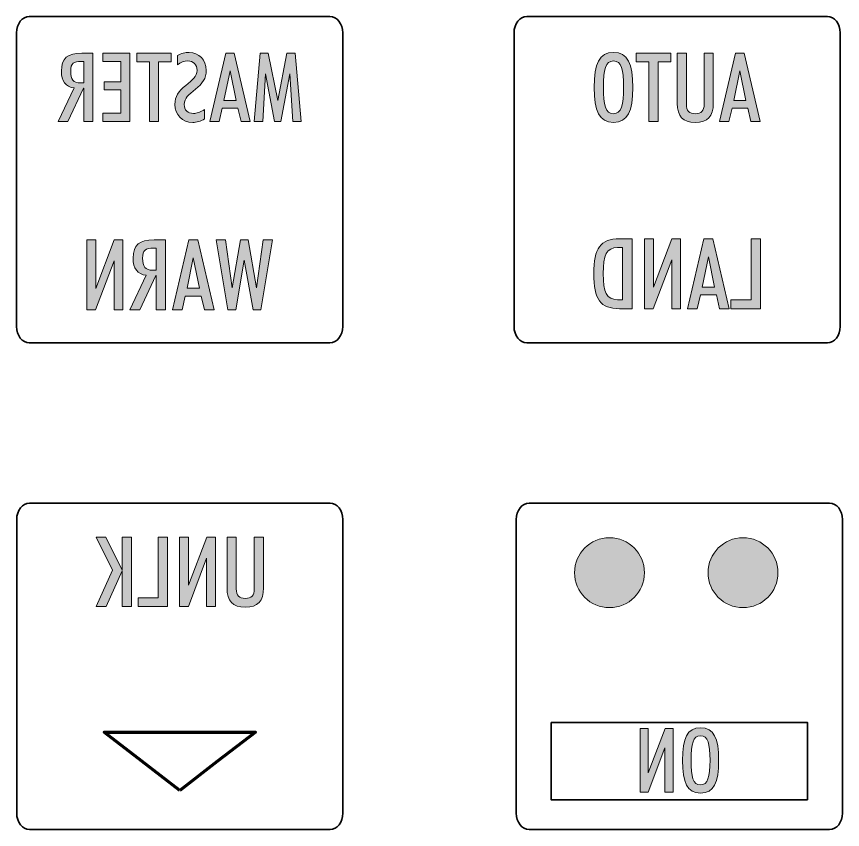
# Model space of a CAD drawing. Header units: millimetres. Extents: x 4 to 202, y 10 to 290.
# Drawn here: x 139.38 to 174.83, y 10.37 to 45.25 of the extents above; entities that cross this region are included whole.
import ezdxf

# ---------------------------------------------------------------- set-up
doc = ezdxf.new("R2010")
doc.units = ezdxf.units.MM
doc.header["$MEASUREMENT"] = 0
doc.layers.add('Layer 1', color=7, linetype='Continuous', lineweight=0)

# ---------------------------------------------------------------- blocks, each defined once
blk = doc.blocks.new('Block_42')
at = {"layer": 'Layer 1', "true_color": 0x1d1e1b, "transparency": 33554687}
h = blk.add_hatch(color=250, dxfattribs=at)
h.dxf.hatch_style = 2
edge = h.paths.add_edge_path()
edge.add_spline(control_points=[(167.563, 14.701), (167.563, 14.701), (167.222, 14.701), (167.222, 14.701), (167.222, 14.701), (166.498, 12.805), (166.498, 12.805), (166.498, 12.805), (166.498, 14.701), (166.498, 14.701), (166.498, 14.701), (166.149, 14.701), (166.149, 14.701), (166.149, 14.701), (166.149, 11.97), (166.149, 11.97), (166.149, 11.97), (166.494, 11.97), (166.494, 11.97), (166.494, 11.97), (167.214, 13.881), (167.214, 13.881), (167.214, 13.881), (167.214, 11.97), (167.214, 11.97), (167.214, 11.97), (167.563, 11.97), (167.563, 11.97), (167.563, 11.97), (167.563, 14.701), (167.563, 14.701)], knot_values=[0, 0, 0, 0, 1, 1, 1, 2, 2, 2, 3, 3, 3, 4, 4, 4, 5, 5, 5, 6, 6, 6, 7, 7, 7, 8, 8, 8, 9, 9, 9, 10, 10, 10, 10], degree=3, periodic=0)
h = blk.add_hatch(color=250, dxfattribs=at)
h.dxf.hatch_style = 2
edge = h.paths.add_edge_path()
edge.add_spline(control_points=[(168.738, 12.284), (168.412, 12.284), (168.339, 12.625), (168.339, 13.341), (168.339, 14.057), (168.424, 14.394), (168.741, 14.394), (169.059, 14.394), (169.148, 14.057), (169.148, 13.341), (169.148, 12.621), (169.052, 12.284), (168.738, 12.284)], knot_values=[0, 0, 0, 0, 1, 1, 1, 2, 2, 2, 3, 3, 3, 4, 4, 4, 4], degree=3, periodic=0)
edge = h.paths.add_edge_path()
edge.add_spline(control_points=[(168.741, 14.735), (168.167, 14.735), (167.968, 14.291), (167.968, 13.333), (167.968, 12.38), (168.167, 11.935), (168.741, 11.935), (169.316, 11.935), (169.519, 12.376), (169.519, 13.333), (169.519, 14.291), (169.316, 14.735), (168.741, 14.735)], knot_values=[0, 0, 0, 0, 1, 1, 1, 2, 2, 2, 3, 3, 3, 4, 4, 4, 4], degree=3, periodic=0)
at = {"layer": 'Layer 1'}
for points, knots in [([(167.563, 14.701), (167.563, 14.701), (167.222, 14.701), (167.222, 14.701), (167.222, 14.701), (166.498, 12.805), (166.498, 12.805), (166.498, 12.805), (166.498, 14.701), (166.498, 14.701), (166.498, 14.701), (166.149, 14.701), (166.149, 14.701), (166.149, 14.701), (166.149, 11.97), (166.149, 11.97), (166.149, 11.97), (166.494, 11.97), (166.494, 11.97), (166.494, 11.97), (167.214, 13.881), (167.214, 13.881), (167.214, 13.881), (167.214, 11.97), (167.214, 11.97), (167.214, 11.97), (167.563, 11.97), (167.563, 11.97), (167.563, 11.97), (167.563, 14.701), (167.563, 14.701)], [0, 0, 0, 0, 1, 1, 1, 2, 2, 2, 3, 3, 3, 4, 4, 4, 5, 5, 5, 6, 6, 6, 7, 7, 7, 8, 8, 8, 9, 9, 9, 10, 10, 10, 10]), ([(168.741, 14.735), (168.167, 14.735), (167.968, 14.291), (167.968, 13.333), (167.968, 12.38), (168.167, 11.935), (168.741, 11.935), (169.316, 11.935), (169.519, 12.376), (169.519, 13.333), (169.519, 14.291), (169.316, 14.735), (168.741, 14.735)], [0, 0, 0, 0, 1, 1, 1, 2, 2, 2, 3, 3, 3, 4, 4, 4, 4]), ([(168.738, 12.284), (168.412, 12.284), (168.339, 12.625), (168.339, 13.341), (168.339, 14.057), (168.424, 14.394), (168.741, 14.394), (169.059, 14.394), (169.148, 14.057), (169.148, 13.341), (169.148, 12.621), (169.052, 12.284), (168.738, 12.284)], [0, 0, 0, 0, 1, 1, 1, 2, 2, 2, 3, 3, 3, 4, 4, 4, 4])]:
    blk.add_open_spline(points, degree=3, knots=knots, dxfattribs=at)
blk = doc.blocks.new('Block_54')
at = {"layer": 'Layer 1', "true_color": 0x1d1e1b, "transparency": 33554687}
h = blk.add_hatch(color=250, dxfattribs=at)
h.dxf.hatch_style = 2
edge = h.paths.add_edge_path()
edge.add_spline(control_points=[(165.001, 41.082), (164.653, 41.082), (164.575, 41.447), (164.575, 42.215), (164.575, 42.982), (164.665, 43.343), (165.006, 43.343), (165.346, 43.343), (165.441, 42.982), (165.441, 42.215), (165.441, 41.443), (165.338, 41.082), (165.001, 41.082)], knot_values=[0, 0, 0, 0, 1, 1, 1, 2, 2, 2, 3, 3, 3, 4, 4, 4, 4], degree=3, periodic=0)
edge = h.paths.add_edge_path()
edge.add_spline(control_points=[(165.006, 43.708), (164.39, 43.708), (164.176, 43.232), (164.176, 42.206), (164.176, 41.185), (164.39, 40.708), (165.006, 40.708), (165.621, 40.708), (165.839, 41.18), (165.839, 42.206), (165.839, 43.232), (165.621, 43.708), (165.006, 43.708)], knot_values=[0, 0, 0, 0, 1, 1, 1, 2, 2, 2, 3, 3, 3, 4, 4, 4, 4], degree=3, periodic=0)
h = blk.add_hatch(color=250, dxfattribs=at)
h.dxf.hatch_style = 2
edge = h.paths.add_edge_path()
edge.add_spline(control_points=[(166.925, 43.306), (166.925, 43.306), (167.467, 43.306), (167.467, 43.306), (167.467, 43.306), (167.467, 43.672), (167.467, 43.672), (167.467, 43.672), (165.986, 43.672), (165.986, 43.672), (165.986, 43.672), (165.986, 43.306), (165.986, 43.306), (165.986, 43.306), (166.527, 43.306), (166.527, 43.306), (166.527, 43.306), (166.527, 40.745), (166.527, 40.745), (166.527, 40.745), (166.925, 40.745), (166.925, 40.745), (166.925, 40.745), (166.925, 43.306), (166.925, 43.306)], knot_values=[0, 0, 0, 0, 1, 1, 1, 2, 2, 2, 3, 3, 3, 4, 4, 4, 5, 5, 5, 6, 6, 6, 7, 7, 7, 8, 8, 8, 8], degree=3, periodic=0)
h = blk.add_hatch(color=250, dxfattribs=at)
h.dxf.hatch_style = 2
edge = h.paths.add_edge_path()
edge.add_spline(control_points=[(169.288, 43.672), (169.288, 43.672), (168.898, 43.672), (168.898, 43.672), (168.898, 43.672), (168.898, 41.492), (168.898, 41.492), (168.898, 41.213), (168.775, 41.082), (168.517, 41.082), (168.258, 41.082), (168.135, 41.213), (168.135, 41.492), (168.135, 41.492), (168.135, 43.672), (168.135, 43.672), (168.135, 43.672), (167.745, 43.672), (167.745, 43.672), (167.745, 43.672), (167.745, 41.525), (167.745, 41.525), (167.745, 40.963), (167.979, 40.708), (168.517, 40.708), (169.054, 40.708), (169.288, 40.963), (169.288, 41.525), (169.288, 41.525), (169.288, 43.672), (169.288, 43.672)], knot_values=[0, 0, 0, 0, 1, 1, 1, 2, 2, 2, 3, 3, 3, 4, 4, 4, 5, 5, 5, 6, 6, 6, 7, 7, 7, 8, 8, 8, 9, 9, 9, 10, 10, 10, 10], degree=3, periodic=0)
h = blk.add_hatch(color=250, dxfattribs=at)
h.dxf.hatch_style = 2
edge = h.paths.add_edge_path()
edge.add_spline(control_points=[(170.691, 41.648), (170.691, 41.648), (170.165, 41.648), (170.165, 41.648), (170.165, 41.648), (170.428, 42.916), (170.428, 42.916), (170.428, 42.916), (170.691, 41.648), (170.691, 41.648)], knot_values=[0, 0, 0, 0, 1, 1, 1, 2, 2, 2, 3, 3, 3, 3], degree=3, periodic=0)
edge = h.paths.add_edge_path()
edge.add_spline(control_points=[(170.613, 43.672), (170.613, 43.672), (170.243, 43.672), (170.243, 43.672), (170.243, 43.672), (169.558, 40.745), (169.558, 40.745), (169.558, 40.745), (169.956, 40.745), (169.956, 40.745), (169.956, 40.745), (170.096, 41.32), (170.096, 41.32), (170.096, 41.32), (170.765, 41.32), (170.765, 41.32), (170.765, 41.32), (170.9, 40.745), (170.9, 40.745), (170.9, 40.745), (171.298, 40.745), (171.298, 40.745), (171.298, 40.745), (170.613, 43.672), (170.613, 43.672)], knot_values=[0, 0, 0, 0, 1, 1, 1, 2, 2, 2, 3, 3, 3, 4, 4, 4, 5, 5, 5, 6, 6, 6, 7, 7, 7, 8, 8, 8, 8], degree=3, periodic=0)
at = {"layer": 'Layer 1'}
for points, knots in [([(165.006, 43.708), (164.39, 43.708), (164.176, 43.232), (164.176, 42.206), (164.176, 41.185), (164.39, 40.708), (165.006, 40.708), (165.621, 40.708), (165.839, 41.18), (165.839, 42.206), (165.839, 43.232), (165.621, 43.708), (165.006, 43.708)], [0, 0, 0, 0, 1, 1, 1, 2, 2, 2, 3, 3, 3, 4, 4, 4, 4]), ([(166.925, 43.306), (166.925, 43.306), (167.467, 43.306), (167.467, 43.306), (167.467, 43.306), (167.467, 43.672), (167.467, 43.672), (167.467, 43.672), (165.986, 43.672), (165.986, 43.672), (165.986, 43.672), (165.986, 43.306), (165.986, 43.306), (165.986, 43.306), (166.527, 43.306), (166.527, 43.306), (166.527, 43.306), (166.527, 40.745), (166.527, 40.745), (166.527, 40.745), (166.925, 40.745), (166.925, 40.745), (166.925, 40.745), (166.925, 43.306), (166.925, 43.306)], [0, 0, 0, 0, 1, 1, 1, 2, 2, 2, 3, 3, 3, 4, 4, 4, 5, 5, 5, 6, 6, 6, 7, 7, 7, 8, 8, 8, 8]), ([(169.288, 43.672), (169.288, 43.672), (168.898, 43.672), (168.898, 43.672), (168.898, 43.672), (168.898, 41.492), (168.898, 41.492), (168.898, 41.213), (168.775, 41.082), (168.517, 41.082), (168.258, 41.082), (168.135, 41.213), (168.135, 41.492), (168.135, 41.492), (168.135, 43.672), (168.135, 43.672), (168.135, 43.672), (167.745, 43.672), (167.745, 43.672), (167.745, 43.672), (167.745, 41.525), (167.745, 41.525), (167.745, 40.963), (167.979, 40.708), (168.517, 40.708), (169.054, 40.708), (169.288, 40.963), (169.288, 41.525), (169.288, 41.525), (169.288, 43.672), (169.288, 43.672)], [0, 0, 0, 0, 1, 1, 1, 2, 2, 2, 3, 3, 3, 4, 4, 4, 5, 5, 5, 6, 6, 6, 7, 7, 7, 8, 8, 8, 9, 9, 9, 10, 10, 10, 10]), ([(170.613, 43.672), (170.613, 43.672), (170.243, 43.672), (170.243, 43.672), (170.243, 43.672), (169.558, 40.745), (169.558, 40.745), (169.558, 40.745), (169.956, 40.745), (169.956, 40.745), (169.956, 40.745), (170.096, 41.32), (170.096, 41.32), (170.096, 41.32), (170.765, 41.32), (170.765, 41.32), (170.765, 41.32), (170.9, 40.745), (170.9, 40.745), (170.9, 40.745), (171.298, 40.745), (171.298, 40.745), (171.298, 40.745), (170.613, 43.672), (170.613, 43.672)], [0, 0, 0, 0, 1, 1, 1, 2, 2, 2, 3, 3, 3, 4, 4, 4, 5, 5, 5, 6, 6, 6, 7, 7, 7, 8, 8, 8, 8]), ([(165.001, 41.082), (164.653, 41.082), (164.575, 41.447), (164.575, 42.215), (164.575, 42.982), (164.665, 43.343), (165.006, 43.343), (165.346, 43.343), (165.441, 42.982), (165.441, 42.215), (165.441, 41.443), (165.338, 41.082), (165.001, 41.082)], [0, 0, 0, 0, 1, 1, 1, 2, 2, 2, 3, 3, 3, 4, 4, 4, 4]), ([(170.691, 41.648), (170.691, 41.648), (170.165, 41.648), (170.165, 41.648), (170.165, 41.648), (170.428, 42.916), (170.428, 42.916), (170.428, 42.916), (170.691, 41.648), (170.691, 41.648)], [0, 0, 0, 0, 1, 1, 1, 2, 2, 2, 3, 3, 3, 3])]:
    blk.add_open_spline(points, degree=3, knots=knots, dxfattribs=at)
blk = doc.blocks.new('Block_55')
at = {"layer": 'Layer 1', "true_color": 0x1d1e1b, "transparency": 33554687}
h = blk.add_hatch(color=250, dxfattribs=at)
h.dxf.hatch_style = 2
edge = h.paths.add_edge_path()
edge.add_spline(control_points=[(165.183, 33.102), (164.707, 33.102), (164.564, 33.421), (164.564, 34.221), (164.564, 35.02), (164.707, 35.336), (165.183, 35.336), (165.183, 35.336), (165.393, 35.336), (165.393, 35.336), (165.393, 35.336), (165.393, 33.102), (165.393, 33.102), (165.393, 33.102), (165.183, 33.102), (165.183, 33.102)], knot_values=[0, 0, 0, 0, 1, 1, 1, 2, 2, 2, 3, 3, 3, 4, 4, 4, 5, 5, 5, 5], degree=3, periodic=0)
edge = h.paths.add_edge_path()
edge.add_spline(control_points=[(165.801, 35.715), (165.801, 35.715), (165.267, 35.715), (165.267, 35.715), (164.447, 35.715), (164.156, 35.311), (164.156, 34.217), (164.156, 33.118), (164.447, 32.715), (165.267, 32.715), (165.267, 32.715), (165.801, 32.715), (165.801, 32.715), (165.801, 32.715), (165.801, 35.715), (165.801, 35.715)], knot_values=[0, 0, 0, 0, 1, 1, 1, 2, 2, 2, 3, 3, 3, 4, 4, 4, 5, 5, 5, 5], degree=3, periodic=0)
h = blk.add_hatch(color=250, dxfattribs=at)
h.dxf.hatch_style = 2
edge = h.paths.add_edge_path()
edge.add_spline(control_points=[(167.887, 35.715), (167.887, 35.715), (167.513, 35.715), (167.513, 35.715), (167.513, 35.715), (166.717, 33.632), (166.717, 33.632), (166.717, 33.632), (166.717, 35.715), (166.717, 35.715), (166.717, 35.715), (166.334, 35.715), (166.334, 35.715), (166.334, 35.715), (166.334, 32.715), (166.334, 32.715), (166.334, 32.715), (166.713, 32.715), (166.713, 32.715), (166.713, 32.715), (167.504, 34.814), (167.504, 34.814), (167.504, 34.814), (167.504, 32.715), (167.504, 32.715), (167.504, 32.715), (167.887, 32.715), (167.887, 32.715), (167.887, 32.715), (167.887, 35.715), (167.887, 35.715)], knot_values=[0, 0, 0, 0, 1, 1, 1, 2, 2, 2, 3, 3, 3, 4, 4, 4, 5, 5, 5, 6, 6, 6, 7, 7, 7, 8, 8, 8, 9, 9, 9, 10, 10, 10, 10], degree=3, periodic=0)
h = blk.add_hatch(color=250, dxfattribs=at)
h.dxf.hatch_style = 2
edge = h.paths.add_edge_path()
edge.add_spline(control_points=[(169.346, 33.64), (169.346, 33.64), (168.808, 33.64), (168.808, 33.64), (168.808, 33.64), (169.077, 34.94), (169.077, 34.94), (169.077, 34.94), (169.346, 33.64), (169.346, 33.64)], knot_values=[0, 0, 0, 0, 1, 1, 1, 2, 2, 2, 3, 3, 3, 3], degree=3, periodic=0)
edge = h.paths.add_edge_path()
edge.add_spline(control_points=[(169.266, 35.715), (169.266, 35.715), (168.888, 35.715), (168.888, 35.715), (168.888, 35.715), (168.185, 32.715), (168.185, 32.715), (168.185, 32.715), (168.593, 32.715), (168.593, 32.715), (168.593, 32.715), (168.736, 33.304), (168.736, 33.304), (168.736, 33.304), (169.422, 33.304), (169.422, 33.304), (169.422, 33.304), (169.561, 32.715), (169.561, 32.715), (169.561, 32.715), (169.969, 32.715), (169.969, 32.715), (169.969, 32.715), (169.266, 35.715), (169.266, 35.715)], knot_values=[0, 0, 0, 0, 1, 1, 1, 2, 2, 2, 3, 3, 3, 4, 4, 4, 5, 5, 5, 6, 6, 6, 7, 7, 7, 8, 8, 8, 8], degree=3, periodic=0)
h = blk.add_hatch(color=250, dxfattribs=at)
h.dxf.hatch_style = 2
edge = h.paths.add_edge_path()
edge.add_spline(control_points=[(171.319, 35.715), (171.319, 35.715), (170.915, 35.715), (170.915, 35.715), (170.915, 35.715), (170.915, 33.089), (170.915, 33.089), (170.915, 33.089), (170.048, 33.089), (170.048, 33.089), (170.048, 33.089), (170.048, 32.715), (170.048, 32.715), (170.048, 32.715), (171.319, 32.715), (171.319, 32.715), (171.319, 32.715), (171.319, 35.715), (171.319, 35.715)], knot_values=[0, 0, 0, 0, 1, 1, 1, 2, 2, 2, 3, 3, 3, 4, 4, 4, 5, 5, 5, 6, 6, 6, 6], degree=3, periodic=0)
at = {"layer": 'Layer 1'}
for points, knots in [([(165.801, 35.715), (165.801, 35.715), (165.267, 35.715), (165.267, 35.715), (164.447, 35.715), (164.156, 35.311), (164.156, 34.217), (164.156, 33.118), (164.447, 32.715), (165.267, 32.715), (165.267, 32.715), (165.801, 32.715), (165.801, 32.715), (165.801, 32.715), (165.801, 35.715), (165.801, 35.715)], [0, 0, 0, 0, 1, 1, 1, 2, 2, 2, 3, 3, 3, 4, 4, 4, 5, 5, 5, 5]), ([(167.887, 35.715), (167.887, 35.715), (167.513, 35.715), (167.513, 35.715), (167.513, 35.715), (166.717, 33.632), (166.717, 33.632), (166.717, 33.632), (166.717, 35.715), (166.717, 35.715), (166.717, 35.715), (166.334, 35.715), (166.334, 35.715), (166.334, 35.715), (166.334, 32.715), (166.334, 32.715), (166.334, 32.715), (166.713, 32.715), (166.713, 32.715), (166.713, 32.715), (167.504, 34.814), (167.504, 34.814), (167.504, 34.814), (167.504, 32.715), (167.504, 32.715), (167.504, 32.715), (167.887, 32.715), (167.887, 32.715), (167.887, 32.715), (167.887, 35.715), (167.887, 35.715)], [0, 0, 0, 0, 1, 1, 1, 2, 2, 2, 3, 3, 3, 4, 4, 4, 5, 5, 5, 6, 6, 6, 7, 7, 7, 8, 8, 8, 9, 9, 9, 10, 10, 10, 10]), ([(169.266, 35.715), (169.266, 35.715), (168.888, 35.715), (168.888, 35.715), (168.888, 35.715), (168.185, 32.715), (168.185, 32.715), (168.185, 32.715), (168.593, 32.715), (168.593, 32.715), (168.593, 32.715), (168.736, 33.304), (168.736, 33.304), (168.736, 33.304), (169.422, 33.304), (169.422, 33.304), (169.422, 33.304), (169.561, 32.715), (169.561, 32.715), (169.561, 32.715), (169.969, 32.715), (169.969, 32.715), (169.969, 32.715), (169.266, 35.715), (169.266, 35.715)], [0, 0, 0, 0, 1, 1, 1, 2, 2, 2, 3, 3, 3, 4, 4, 4, 5, 5, 5, 6, 6, 6, 7, 7, 7, 8, 8, 8, 8]), ([(171.319, 35.715), (171.319, 35.715), (170.915, 35.715), (170.915, 35.715), (170.915, 35.715), (170.915, 33.089), (170.915, 33.089), (170.915, 33.089), (170.048, 33.089), (170.048, 33.089), (170.048, 33.089), (170.048, 32.715), (170.048, 32.715), (170.048, 32.715), (171.319, 32.715), (171.319, 32.715), (171.319, 32.715), (171.319, 35.715), (171.319, 35.715)], [0, 0, 0, 0, 1, 1, 1, 2, 2, 2, 3, 3, 3, 4, 4, 4, 5, 5, 5, 6, 6, 6, 6]), ([(165.183, 33.102), (164.707, 33.102), (164.564, 33.421), (164.564, 34.221), (164.564, 35.02), (164.707, 35.336), (165.183, 35.336), (165.183, 35.336), (165.393, 35.336), (165.393, 35.336), (165.393, 35.336), (165.393, 33.102), (165.393, 33.102), (165.393, 33.102), (165.183, 33.102), (165.183, 33.102)], [0, 0, 0, 0, 1, 1, 1, 2, 2, 2, 3, 3, 3, 4, 4, 4, 5, 5, 5, 5]), ([(169.346, 33.64), (169.346, 33.64), (168.808, 33.64), (168.808, 33.64), (168.808, 33.64), (169.077, 34.94), (169.077, 34.94), (169.077, 34.94), (169.346, 33.64), (169.346, 33.64)], [0, 0, 0, 0, 1, 1, 1, 2, 2, 2, 3, 3, 3, 3])]:
    blk.add_open_spline(points, degree=3, knots=knots, dxfattribs=at)
blk = doc.blocks.new('Block_56')
at = {"layer": 'Layer 1', "true_color": 0x1d1e1b, "transparency": 33554687}
h = blk.add_hatch(color=250, dxfattribs=at)
h.dxf.hatch_style = 2
edge = h.paths.add_edge_path()
edge.add_spline(control_points=[(143.951, 35.67), (143.951, 35.67), (143.576, 35.67), (143.576, 35.67), (143.576, 35.67), (142.781, 33.587), (142.781, 33.587), (142.781, 33.587), (142.781, 35.67), (142.781, 35.67), (142.781, 35.67), (142.398, 35.67), (142.398, 35.67), (142.398, 35.67), (142.398, 32.67), (142.398, 32.67), (142.398, 32.67), (142.777, 32.67), (142.777, 32.67), (142.777, 32.67), (143.568, 34.769), (143.568, 34.769), (143.568, 34.769), (143.568, 32.67), (143.568, 32.67), (143.568, 32.67), (143.951, 32.67), (143.951, 32.67), (143.951, 32.67), (143.951, 35.67), (143.951, 35.67)], knot_values=[0, 0, 0, 0, 1, 1, 1, 2, 2, 2, 3, 3, 3, 4, 4, 4, 5, 5, 5, 6, 6, 6, 7, 7, 7, 8, 8, 8, 9, 9, 9, 10, 10, 10, 10], degree=3, periodic=0)
h = blk.add_hatch(color=250, dxfattribs=at)
h.dxf.hatch_style = 2
edge = h.paths.add_edge_path()
edge.add_spline(control_points=[(145.246, 34.366), (144.897, 34.366), (144.796, 34.521), (144.796, 34.887), (144.796, 35.228), (144.922, 35.316), (145.259, 35.316), (145.259, 35.316), (145.372, 35.316), (145.372, 35.316), (145.372, 35.316), (145.372, 34.366), (145.372, 34.366), (145.372, 34.366), (145.246, 34.366), (145.246, 34.366)], knot_values=[0, 0, 0, 0, 1, 1, 1, 2, 2, 2, 3, 3, 3, 4, 4, 4, 5, 5, 5, 5], degree=3, periodic=0)
edge = h.paths.add_edge_path()
edge.add_spline(control_points=[(145.372, 32.67), (145.372, 32.67), (145.776, 32.67), (145.776, 32.67), (145.776, 32.67), (145.776, 35.67), (145.776, 35.67), (145.776, 35.67), (145.288, 35.67), (145.288, 35.67), (144.661, 35.67), (144.388, 35.468), (144.388, 34.887), (144.388, 34.441), (144.577, 34.193), (144.952, 34.147), (144.952, 34.147), (144.241, 32.67), (144.241, 32.67), (144.241, 32.67), (144.674, 32.67), (144.674, 32.67), (144.674, 32.67), (145.36, 34.134), (145.36, 34.134), (145.36, 34.134), (145.372, 34.134), (145.372, 34.134), (145.372, 34.134), (145.372, 32.67), (145.372, 32.67)], knot_values=[0, 0, 0, 0, 1, 1, 1, 2, 2, 2, 3, 3, 3, 4, 4, 4, 5, 5, 5, 6, 6, 6, 7, 7, 7, 8, 8, 8, 9, 9, 9, 10, 10, 10, 10], degree=3, periodic=0)
h = blk.add_hatch(color=250, dxfattribs=at)
h.dxf.hatch_style = 2
edge = h.paths.add_edge_path()
edge.add_spline(control_points=[(147.239, 33.596), (147.239, 33.596), (146.701, 33.596), (146.701, 33.596), (146.701, 33.596), (146.97, 34.896), (146.97, 34.896), (146.97, 34.896), (147.239, 33.596), (147.239, 33.596)], knot_values=[0, 0, 0, 0, 1, 1, 1, 2, 2, 2, 3, 3, 3, 3], degree=3, periodic=0)
edge = h.paths.add_edge_path()
edge.add_spline(control_points=[(147.16, 35.67), (147.16, 35.67), (146.781, 35.67), (146.781, 35.67), (146.781, 35.67), (146.078, 32.67), (146.078, 32.67), (146.078, 32.67), (146.486, 32.67), (146.486, 32.67), (146.486, 32.67), (146.629, 33.259), (146.629, 33.259), (146.629, 33.259), (147.315, 33.259), (147.315, 33.259), (147.315, 33.259), (147.454, 32.67), (147.454, 32.67), (147.454, 32.67), (147.862, 32.67), (147.862, 32.67), (147.862, 32.67), (147.16, 35.67), (147.16, 35.67)], knot_values=[0, 0, 0, 0, 1, 1, 1, 2, 2, 2, 3, 3, 3, 4, 4, 4, 5, 5, 5, 6, 6, 6, 7, 7, 7, 8, 8, 8, 8], degree=3, periodic=0)
h = blk.add_hatch(color=250, dxfattribs=at)
h.dxf.hatch_style = 2
edge = h.paths.add_edge_path()
edge.add_spline(control_points=[(150.368, 35.67), (150.368, 35.67), (149.969, 35.67), (149.969, 35.67), (149.969, 35.67), (149.679, 33.617), (149.679, 33.617), (149.679, 33.617), (149.329, 35.67), (149.329, 35.67), (149.329, 35.67), (148.997, 35.67), (148.997, 35.67), (148.997, 35.67), (148.643, 33.617), (148.643, 33.617), (148.643, 33.617), (148.357, 35.67), (148.357, 35.67), (148.357, 35.67), (147.957, 35.67), (147.957, 35.67), (147.957, 35.67), (148.458, 32.67), (148.458, 32.67), (148.458, 32.67), (148.791, 32.67), (148.791, 32.67), (148.791, 32.67), (149.161, 34.799), (149.161, 34.799), (149.161, 34.799), (149.535, 32.67), (149.535, 32.67), (149.535, 32.67), (149.864, 32.67), (149.864, 32.67), (149.864, 32.67), (150.368, 35.67), (150.368, 35.67)], knot_values=[0, 0, 0, 0, 1, 1, 1, 2, 2, 2, 3, 3, 3, 4, 4, 4, 5, 5, 5, 6, 6, 6, 7, 7, 7, 8, 8, 8, 9, 9, 9, 10, 10, 10, 11, 11, 11, 12, 12, 12, 13, 13, 13, 13], degree=3, periodic=0)
at = {"layer": 'Layer 1'}
for points, knots in [([(143.951, 35.67), (143.951, 35.67), (143.576, 35.67), (143.576, 35.67), (143.576, 35.67), (142.781, 33.587), (142.781, 33.587), (142.781, 33.587), (142.781, 35.67), (142.781, 35.67), (142.781, 35.67), (142.398, 35.67), (142.398, 35.67), (142.398, 35.67), (142.398, 32.67), (142.398, 32.67), (142.398, 32.67), (142.777, 32.67), (142.777, 32.67), (142.777, 32.67), (143.568, 34.769), (143.568, 34.769), (143.568, 34.769), (143.568, 32.67), (143.568, 32.67), (143.568, 32.67), (143.951, 32.67), (143.951, 32.67), (143.951, 32.67), (143.951, 35.67), (143.951, 35.67)], [0, 0, 0, 0, 1, 1, 1, 2, 2, 2, 3, 3, 3, 4, 4, 4, 5, 5, 5, 6, 6, 6, 7, 7, 7, 8, 8, 8, 9, 9, 9, 10, 10, 10, 10]), ([(145.372, 32.67), (145.372, 32.67), (145.776, 32.67), (145.776, 32.67), (145.776, 32.67), (145.776, 35.67), (145.776, 35.67), (145.776, 35.67), (145.288, 35.67), (145.288, 35.67), (144.661, 35.67), (144.388, 35.468), (144.388, 34.887), (144.388, 34.441), (144.577, 34.193), (144.952, 34.147), (144.952, 34.147), (144.241, 32.67), (144.241, 32.67), (144.241, 32.67), (144.674, 32.67), (144.674, 32.67), (144.674, 32.67), (145.36, 34.134), (145.36, 34.134), (145.36, 34.134), (145.372, 34.134), (145.372, 34.134), (145.372, 34.134), (145.372, 32.67), (145.372, 32.67)], [0, 0, 0, 0, 1, 1, 1, 2, 2, 2, 3, 3, 3, 4, 4, 4, 5, 5, 5, 6, 6, 6, 7, 7, 7, 8, 8, 8, 9, 9, 9, 10, 10, 10, 10]), ([(147.16, 35.67), (147.16, 35.67), (146.781, 35.67), (146.781, 35.67), (146.781, 35.67), (146.078, 32.67), (146.078, 32.67), (146.078, 32.67), (146.486, 32.67), (146.486, 32.67), (146.486, 32.67), (146.629, 33.259), (146.629, 33.259), (146.629, 33.259), (147.315, 33.259), (147.315, 33.259), (147.315, 33.259), (147.454, 32.67), (147.454, 32.67), (147.454, 32.67), (147.862, 32.67), (147.862, 32.67), (147.862, 32.67), (147.16, 35.67), (147.16, 35.67)], [0, 0, 0, 0, 1, 1, 1, 2, 2, 2, 3, 3, 3, 4, 4, 4, 5, 5, 5, 6, 6, 6, 7, 7, 7, 8, 8, 8, 8]), ([(150.368, 35.67), (150.368, 35.67), (149.969, 35.67), (149.969, 35.67), (149.969, 35.67), (149.679, 33.617), (149.679, 33.617), (149.679, 33.617), (149.329, 35.67), (149.329, 35.67), (149.329, 35.67), (148.997, 35.67), (148.997, 35.67), (148.997, 35.67), (148.643, 33.617), (148.643, 33.617), (148.643, 33.617), (148.357, 35.67), (148.357, 35.67), (148.357, 35.67), (147.957, 35.67), (147.957, 35.67), (147.957, 35.67), (148.458, 32.67), (148.458, 32.67), (148.458, 32.67), (148.791, 32.67), (148.791, 32.67), (148.791, 32.67), (149.161, 34.799), (149.161, 34.799), (149.161, 34.799), (149.535, 32.67), (149.535, 32.67), (149.535, 32.67), (149.864, 32.67), (149.864, 32.67), (149.864, 32.67), (150.368, 35.67), (150.368, 35.67)], [0, 0, 0, 0, 1, 1, 1, 2, 2, 2, 3, 3, 3, 4, 4, 4, 5, 5, 5, 6, 6, 6, 7, 7, 7, 8, 8, 8, 9, 9, 9, 10, 10, 10, 11, 11, 11, 12, 12, 12, 13, 13, 13, 13]), ([(145.246, 34.366), (144.897, 34.366), (144.796, 34.521), (144.796, 34.887), (144.796, 35.228), (144.922, 35.316), (145.259, 35.316), (145.259, 35.316), (145.372, 35.316), (145.372, 35.316), (145.372, 35.316), (145.372, 34.366), (145.372, 34.366), (145.372, 34.366), (145.246, 34.366), (145.246, 34.366)], [0, 0, 0, 0, 1, 1, 1, 2, 2, 2, 3, 3, 3, 4, 4, 4, 5, 5, 5, 5]), ([(147.239, 33.596), (147.239, 33.596), (146.701, 33.596), (146.701, 33.596), (146.701, 33.596), (146.97, 34.896), (146.97, 34.896), (146.97, 34.896), (147.239, 33.596), (147.239, 33.596)], [0, 0, 0, 0, 1, 1, 1, 2, 2, 2, 3, 3, 3, 3])]:
    blk.add_open_spline(points, degree=3, knots=knots, dxfattribs=at)
blk = doc.blocks.new('Block_57')
at = {"layer": 'Layer 1', "true_color": 0x1d1e1b, "transparency": 33554687}
h = blk.add_hatch(color=250, dxfattribs=at)
h.dxf.hatch_style = 2
edge = h.paths.add_edge_path()
edge.add_spline(control_points=[(142.148, 42.399), (141.808, 42.399), (141.709, 42.551), (141.709, 42.908), (141.709, 43.241), (141.832, 43.327), (142.161, 43.327), (142.161, 43.327), (142.272, 43.327), (142.272, 43.327), (142.272, 43.327), (142.272, 42.399), (142.272, 42.399), (142.272, 42.399), (142.148, 42.399), (142.148, 42.399)], knot_values=[0, 0, 0, 0, 1, 1, 1, 2, 2, 2, 3, 3, 3, 4, 4, 4, 5, 5, 5, 5], degree=3, periodic=0)
edge = h.paths.add_edge_path()
edge.add_spline(control_points=[(142.272, 40.745), (142.272, 40.745), (142.666, 40.745), (142.666, 40.745), (142.666, 40.745), (142.666, 43.672), (142.666, 43.672), (142.666, 43.672), (142.189, 43.672), (142.189, 43.672), (141.578, 43.672), (141.311, 43.475), (141.311, 42.908), (141.311, 42.473), (141.496, 42.231), (141.861, 42.186), (141.861, 42.186), (141.168, 40.745), (141.168, 40.745), (141.168, 40.745), (141.59, 40.745), (141.59, 40.745), (141.59, 40.745), (142.259, 42.174), (142.259, 42.174), (142.259, 42.174), (142.272, 42.174), (142.272, 42.174), (142.272, 42.174), (142.272, 40.745), (142.272, 40.745)], knot_values=[0, 0, 0, 0, 1, 1, 1, 2, 2, 2, 3, 3, 3, 4, 4, 4, 5, 5, 5, 6, 6, 6, 7, 7, 7, 8, 8, 8, 9, 9, 9, 10, 10, 10, 10], degree=3, periodic=0)
h = blk.add_hatch(color=250, dxfattribs=at)
h.dxf.hatch_style = 2
edge = h.paths.add_edge_path()
edge.add_spline(control_points=[(144.253, 43.672), (144.253, 43.672), (143.083, 43.672), (143.083, 43.672), (143.083, 43.672), (143.083, 43.319), (143.083, 43.319), (143.083, 43.319), (143.859, 43.319), (143.859, 43.319), (143.859, 43.319), (143.859, 42.449), (143.859, 42.449), (143.859, 42.449), (143.149, 42.449), (143.149, 42.449), (143.149, 42.449), (143.149, 42.1), (143.149, 42.1), (143.149, 42.1), (143.859, 42.1), (143.859, 42.1), (143.859, 42.1), (143.859, 41.111), (143.859, 41.111), (143.859, 41.111), (143.083, 41.111), (143.083, 41.111), (143.083, 41.111), (143.083, 40.745), (143.083, 40.745), (143.083, 40.745), (144.253, 40.745), (144.253, 40.745), (144.253, 40.745), (144.253, 43.672), (144.253, 43.672)], knot_values=[0, 0, 0, 0, 1, 1, 1, 2, 2, 2, 3, 3, 3, 4, 4, 4, 5, 5, 5, 6, 6, 6, 7, 7, 7, 8, 8, 8, 9, 9, 9, 10, 10, 10, 11, 11, 11, 12, 12, 12, 12], degree=3, periodic=0)
h = blk.add_hatch(color=250, dxfattribs=at)
h.dxf.hatch_style = 2
edge = h.paths.add_edge_path()
edge.add_spline(control_points=[(145.483, 43.306), (145.483, 43.306), (146.025, 43.306), (146.025, 43.306), (146.025, 43.306), (146.025, 43.672), (146.025, 43.672), (146.025, 43.672), (144.544, 43.672), (144.544, 43.672), (144.544, 43.672), (144.544, 43.306), (144.544, 43.306), (144.544, 43.306), (145.085, 43.306), (145.085, 43.306), (145.085, 43.306), (145.085, 40.745), (145.085, 40.745), (145.085, 40.745), (145.483, 40.745), (145.483, 40.745), (145.483, 40.745), (145.483, 43.306), (145.483, 43.306)], knot_values=[0, 0, 0, 0, 1, 1, 1, 2, 2, 2, 3, 3, 3, 4, 4, 4, 5, 5, 5, 6, 6, 6, 7, 7, 7, 8, 8, 8, 8], degree=3, periodic=0)
h = blk.add_hatch(color=250, dxfattribs=at)
h.dxf.hatch_style = 2
edge = h.paths.add_edge_path()
edge.add_spline(control_points=[(146.976, 41.09), (146.734, 41.09), (146.582, 41.242), (146.582, 41.476), (146.582, 41.759), (146.775, 41.89), (147.062, 42.128), (147.366, 42.379), (147.53, 42.596), (147.53, 42.937), (147.53, 43.388), (147.206, 43.708), (146.8, 43.708), (146.619, 43.708), (146.455, 43.668), (146.287, 43.577), (146.287, 43.577), (146.287, 43.183), (146.287, 43.183), (146.439, 43.29), (146.582, 43.343), (146.726, 43.343), (146.976, 43.343), (147.136, 43.183), (147.136, 42.941), (147.136, 42.67), (146.935, 42.531), (146.644, 42.297), (146.328, 42.042), (146.184, 41.821), (146.184, 41.48), (146.184, 41.041), (146.492, 40.708), (146.948, 40.708), (147.112, 40.708), (147.28, 40.758), (147.456, 40.856), (147.456, 40.856), (147.456, 41.258), (147.456, 41.258), (147.276, 41.148), (147.12, 41.09), (146.976, 41.09)], knot_values=[0, 0, 0, 0, 1, 1, 1, 2, 2, 2, 3, 3, 3, 4, 4, 4, 5, 5, 5, 6, 6, 6, 7, 7, 7, 8, 8, 8, 9, 9, 9, 10, 10, 10, 11, 11, 11, 12, 12, 12, 13, 13, 13, 14, 14, 14, 14], degree=3, periodic=0)
h = blk.add_hatch(color=250, dxfattribs=at)
h.dxf.hatch_style = 2
edge = h.paths.add_edge_path()
edge.add_spline(control_points=[(148.81, 41.648), (148.81, 41.648), (148.285, 41.648), (148.285, 41.648), (148.285, 41.648), (148.547, 42.916), (148.547, 42.916), (148.547, 42.916), (148.81, 41.648), (148.81, 41.648)], knot_values=[0, 0, 0, 0, 1, 1, 1, 2, 2, 2, 3, 3, 3, 3], degree=3, periodic=0)
edge = h.paths.add_edge_path()
edge.add_spline(control_points=[(148.732, 43.672), (148.732, 43.672), (148.363, 43.672), (148.363, 43.672), (148.363, 43.672), (147.677, 40.745), (147.677, 40.745), (147.677, 40.745), (148.075, 40.745), (148.075, 40.745), (148.075, 40.745), (148.215, 41.32), (148.215, 41.32), (148.215, 41.32), (148.884, 41.32), (148.884, 41.32), (148.884, 41.32), (149.019, 40.745), (149.019, 40.745), (149.019, 40.745), (149.417, 40.745), (149.417, 40.745), (149.417, 40.745), (148.732, 43.672), (148.732, 43.672)], knot_values=[0, 0, 0, 0, 1, 1, 1, 2, 2, 2, 3, 3, 3, 4, 4, 4, 5, 5, 5, 6, 6, 6, 7, 7, 7, 8, 8, 8, 8], degree=3, periodic=0)
h = blk.add_hatch(color=250, dxfattribs=at)
h.dxf.hatch_style = 2
edge = h.paths.add_edge_path()
edge.add_spline(control_points=[(151.349, 43.672), (151.349, 43.672), (150.992, 43.672), (150.992, 43.672), (150.992, 43.672), (150.594, 41.644), (150.594, 41.644), (150.594, 41.644), (150.187, 43.672), (150.187, 43.672), (150.187, 43.672), (149.843, 43.672), (149.843, 43.672), (149.843, 43.672), (149.588, 40.745), (149.588, 40.745), (149.588, 40.745), (149.954, 40.745), (149.954, 40.745), (149.954, 40.745), (150.073, 42.797), (150.073, 42.797), (150.073, 42.797), (150.462, 40.745), (150.462, 40.745), (150.462, 40.745), (150.729, 40.745), (150.729, 40.745), (150.729, 40.745), (151.119, 42.797), (151.119, 42.797), (151.119, 42.797), (151.238, 40.745), (151.238, 40.745), (151.238, 40.745), (151.599, 40.745), (151.599, 40.745), (151.599, 40.745), (151.349, 43.672), (151.349, 43.672)], knot_values=[0, 0, 0, 0, 1, 1, 1, 2, 2, 2, 3, 3, 3, 4, 4, 4, 5, 5, 5, 6, 6, 6, 7, 7, 7, 8, 8, 8, 9, 9, 9, 10, 10, 10, 11, 11, 11, 12, 12, 12, 13, 13, 13, 13], degree=3, periodic=0)
at = {"layer": 'Layer 1'}
for points, knots in [([(142.272, 40.745), (142.272, 40.745), (142.666, 40.745), (142.666, 40.745), (142.666, 40.745), (142.666, 43.672), (142.666, 43.672), (142.666, 43.672), (142.189, 43.672), (142.189, 43.672), (141.578, 43.672), (141.311, 43.475), (141.311, 42.908), (141.311, 42.473), (141.496, 42.231), (141.861, 42.186), (141.861, 42.186), (141.168, 40.745), (141.168, 40.745), (141.168, 40.745), (141.59, 40.745), (141.59, 40.745), (141.59, 40.745), (142.259, 42.174), (142.259, 42.174), (142.259, 42.174), (142.272, 42.174), (142.272, 42.174), (142.272, 42.174), (142.272, 40.745), (142.272, 40.745)], [0, 0, 0, 0, 1, 1, 1, 2, 2, 2, 3, 3, 3, 4, 4, 4, 5, 5, 5, 6, 6, 6, 7, 7, 7, 8, 8, 8, 9, 9, 9, 10, 10, 10, 10]), ([(144.253, 43.672), (144.253, 43.672), (143.083, 43.672), (143.083, 43.672), (143.083, 43.672), (143.083, 43.319), (143.083, 43.319), (143.083, 43.319), (143.859, 43.319), (143.859, 43.319), (143.859, 43.319), (143.859, 42.449), (143.859, 42.449), (143.859, 42.449), (143.149, 42.449), (143.149, 42.449), (143.149, 42.449), (143.149, 42.1), (143.149, 42.1), (143.149, 42.1), (143.859, 42.1), (143.859, 42.1), (143.859, 42.1), (143.859, 41.111), (143.859, 41.111), (143.859, 41.111), (143.083, 41.111), (143.083, 41.111), (143.083, 41.111), (143.083, 40.745), (143.083, 40.745), (143.083, 40.745), (144.253, 40.745), (144.253, 40.745), (144.253, 40.745), (144.253, 43.672), (144.253, 43.672)], [0, 0, 0, 0, 1, 1, 1, 2, 2, 2, 3, 3, 3, 4, 4, 4, 5, 5, 5, 6, 6, 6, 7, 7, 7, 8, 8, 8, 9, 9, 9, 10, 10, 10, 11, 11, 11, 12, 12, 12, 12]), ([(145.483, 43.306), (145.483, 43.306), (146.025, 43.306), (146.025, 43.306), (146.025, 43.306), (146.025, 43.672), (146.025, 43.672), (146.025, 43.672), (144.544, 43.672), (144.544, 43.672), (144.544, 43.672), (144.544, 43.306), (144.544, 43.306), (144.544, 43.306), (145.085, 43.306), (145.085, 43.306), (145.085, 43.306), (145.085, 40.745), (145.085, 40.745), (145.085, 40.745), (145.483, 40.745), (145.483, 40.745), (145.483, 40.745), (145.483, 43.306), (145.483, 43.306)], [0, 0, 0, 0, 1, 1, 1, 2, 2, 2, 3, 3, 3, 4, 4, 4, 5, 5, 5, 6, 6, 6, 7, 7, 7, 8, 8, 8, 8]), ([(146.976, 41.09), (146.734, 41.09), (146.582, 41.242), (146.582, 41.476), (146.582, 41.759), (146.775, 41.89), (147.062, 42.128), (147.366, 42.379), (147.53, 42.596), (147.53, 42.937), (147.53, 43.388), (147.206, 43.708), (146.8, 43.708), (146.619, 43.708), (146.455, 43.668), (146.287, 43.577), (146.287, 43.577), (146.287, 43.183), (146.287, 43.183), (146.439, 43.29), (146.582, 43.343), (146.726, 43.343), (146.976, 43.343), (147.136, 43.183), (147.136, 42.941), (147.136, 42.67), (146.935, 42.531), (146.644, 42.297), (146.328, 42.042), (146.184, 41.821), (146.184, 41.48), (146.184, 41.041), (146.492, 40.708), (146.948, 40.708), (147.112, 40.708), (147.28, 40.758), (147.456, 40.856), (147.456, 40.856), (147.456, 41.258), (147.456, 41.258), (147.276, 41.148), (147.12, 41.09), (146.976, 41.09)], [0, 0, 0, 0, 1, 1, 1, 2, 2, 2, 3, 3, 3, 4, 4, 4, 5, 5, 5, 6, 6, 6, 7, 7, 7, 8, 8, 8, 9, 9, 9, 10, 10, 10, 11, 11, 11, 12, 12, 12, 13, 13, 13, 14, 14, 14, 14]), ([(148.732, 43.672), (148.732, 43.672), (148.363, 43.672), (148.363, 43.672), (148.363, 43.672), (147.677, 40.745), (147.677, 40.745), (147.677, 40.745), (148.075, 40.745), (148.075, 40.745), (148.075, 40.745), (148.215, 41.32), (148.215, 41.32), (148.215, 41.32), (148.884, 41.32), (148.884, 41.32), (148.884, 41.32), (149.019, 40.745), (149.019, 40.745), (149.019, 40.745), (149.417, 40.745), (149.417, 40.745), (149.417, 40.745), (148.732, 43.672), (148.732, 43.672)], [0, 0, 0, 0, 1, 1, 1, 2, 2, 2, 3, 3, 3, 4, 4, 4, 5, 5, 5, 6, 6, 6, 7, 7, 7, 8, 8, 8, 8]), ([(151.349, 43.672), (151.349, 43.672), (150.992, 43.672), (150.992, 43.672), (150.992, 43.672), (150.594, 41.644), (150.594, 41.644), (150.594, 41.644), (150.187, 43.672), (150.187, 43.672), (150.187, 43.672), (149.843, 43.672), (149.843, 43.672), (149.843, 43.672), (149.588, 40.745), (149.588, 40.745), (149.588, 40.745), (149.954, 40.745), (149.954, 40.745), (149.954, 40.745), (150.073, 42.797), (150.073, 42.797), (150.073, 42.797), (150.462, 40.745), (150.462, 40.745), (150.462, 40.745), (150.729, 40.745), (150.729, 40.745), (150.729, 40.745), (151.119, 42.797), (151.119, 42.797), (151.119, 42.797), (151.238, 40.745), (151.238, 40.745), (151.238, 40.745), (151.599, 40.745), (151.599, 40.745), (151.599, 40.745), (151.349, 43.672), (151.349, 43.672)], [0, 0, 0, 0, 1, 1, 1, 2, 2, 2, 3, 3, 3, 4, 4, 4, 5, 5, 5, 6, 6, 6, 7, 7, 7, 8, 8, 8, 9, 9, 9, 10, 10, 10, 11, 11, 11, 12, 12, 12, 13, 13, 13, 13]), ([(142.148, 42.399), (141.808, 42.399), (141.709, 42.551), (141.709, 42.908), (141.709, 43.241), (141.832, 43.327), (142.161, 43.327), (142.161, 43.327), (142.272, 43.327), (142.272, 43.327), (142.272, 43.327), (142.272, 42.399), (142.272, 42.399), (142.272, 42.399), (142.148, 42.399), (142.148, 42.399)], [0, 0, 0, 0, 1, 1, 1, 2, 2, 2, 3, 3, 3, 4, 4, 4, 5, 5, 5, 5]), ([(148.81, 41.648), (148.81, 41.648), (148.285, 41.648), (148.285, 41.648), (148.285, 41.648), (148.547, 42.916), (148.547, 42.916), (148.547, 42.916), (148.81, 41.648), (148.81, 41.648)], [0, 0, 0, 0, 1, 1, 1, 2, 2, 2, 3, 3, 3, 3])]:
    blk.add_open_spline(points, degree=3, knots=knots, dxfattribs=at)
blk = doc.blocks.new('Block_80')
at = {"layer": 'Layer 1', "true_color": 0x1d1e1b, "transparency": 33554687}
h = blk.add_hatch(color=250, dxfattribs=at)
h.dxf.hatch_style = 2
edge = h.paths.add_edge_path()
edge.add_spline(control_points=[(144.314, 22.907), (144.314, 22.907), (143.915, 22.907), (143.915, 22.907), (143.915, 22.907), (143.915, 21.503), (143.915, 21.503), (143.915, 21.503), (143.217, 22.907), (143.217, 22.907), (143.217, 22.907), (142.801, 22.907), (142.801, 22.907), (142.801, 22.907), (143.508, 21.498), (143.508, 21.498), (143.508, 21.498), (142.801, 19.944), (142.801, 19.944), (142.801, 19.944), (143.229, 19.944), (143.229, 19.944), (143.229, 19.944), (143.915, 21.465), (143.915, 21.465), (143.915, 21.465), (143.915, 19.944), (143.915, 19.944), (143.915, 19.944), (144.314, 19.944), (144.314, 19.944), (144.314, 19.944), (144.314, 22.907), (144.314, 22.907)], knot_values=[0, 0, 0, 0, 1, 1, 1, 2, 2, 2, 3, 3, 3, 4, 4, 4, 5, 5, 5, 6, 6, 6, 7, 7, 7, 8, 8, 8, 9, 9, 9, 10, 10, 10, 11, 11, 11, 11], degree=3, periodic=0)
h = blk.add_hatch(color=250, dxfattribs=at)
h.dxf.hatch_style = 2
edge = h.paths.add_edge_path()
edge.add_spline(control_points=[(145.858, 22.907), (145.858, 22.907), (145.46, 22.907), (145.46, 22.907), (145.46, 22.907), (145.46, 20.314), (145.46, 20.314), (145.46, 20.314), (144.604, 20.314), (144.604, 20.314), (144.604, 20.314), (144.604, 19.944), (144.604, 19.944), (144.604, 19.944), (145.858, 19.944), (145.858, 19.944), (145.858, 19.944), (145.858, 22.907), (145.858, 22.907)], knot_values=[0, 0, 0, 0, 1, 1, 1, 2, 2, 2, 3, 3, 3, 4, 4, 4, 5, 5, 5, 6, 6, 6, 6], degree=3, periodic=0)
h = blk.add_hatch(color=250, dxfattribs=at)
h.dxf.hatch_style = 2
edge = h.paths.add_edge_path()
edge.add_spline(control_points=[(147.918, 22.907), (147.918, 22.907), (147.549, 22.907), (147.549, 22.907), (147.549, 22.907), (146.763, 20.85), (146.763, 20.85), (146.763, 20.85), (146.763, 22.907), (146.763, 22.907), (146.763, 22.907), (146.385, 22.907), (146.385, 22.907), (146.385, 22.907), (146.385, 19.944), (146.385, 19.944), (146.385, 19.944), (146.759, 19.944), (146.759, 19.944), (146.759, 19.944), (147.54, 22.018), (147.54, 22.018), (147.54, 22.018), (147.54, 19.944), (147.54, 19.944), (147.54, 19.944), (147.918, 19.944), (147.918, 19.944), (147.918, 19.944), (147.918, 22.907), (147.918, 22.907)], knot_values=[0, 0, 0, 0, 1, 1, 1, 2, 2, 2, 3, 3, 3, 4, 4, 4, 5, 5, 5, 6, 6, 6, 7, 7, 7, 8, 8, 8, 9, 9, 9, 10, 10, 10, 10], degree=3, periodic=0)
h = blk.add_hatch(color=250, dxfattribs=at)
h.dxf.hatch_style = 2
edge = h.paths.add_edge_path()
edge.add_spline(control_points=[(149.982, 22.907), (149.982, 22.907), (149.588, 22.907), (149.588, 22.907), (149.588, 22.907), (149.588, 20.701), (149.588, 20.701), (149.588, 20.418), (149.463, 20.285), (149.201, 20.285), (148.939, 20.285), (148.815, 20.418), (148.815, 20.701), (148.815, 20.701), (148.815, 22.907), (148.815, 22.907), (148.815, 22.907), (148.42, 22.907), (148.42, 22.907), (148.42, 22.907), (148.42, 20.734), (148.42, 20.734), (148.42, 20.165), (148.657, 19.907), (149.201, 19.907), (149.745, 19.907), (149.982, 20.165), (149.982, 20.734), (149.982, 20.734), (149.982, 22.907), (149.982, 22.907)], knot_values=[0, 0, 0, 0, 1, 1, 1, 2, 2, 2, 3, 3, 3, 4, 4, 4, 5, 5, 5, 6, 6, 6, 7, 7, 7, 8, 8, 8, 9, 9, 9, 10, 10, 10, 10], degree=3, periodic=0)
at = {"layer": 'Layer 1'}
for points, knots in [([(144.314, 22.907), (144.314, 22.907), (143.915, 22.907), (143.915, 22.907), (143.915, 22.907), (143.915, 21.503), (143.915, 21.503), (143.915, 21.503), (143.217, 22.907), (143.217, 22.907), (143.217, 22.907), (142.801, 22.907), (142.801, 22.907), (142.801, 22.907), (143.508, 21.498), (143.508, 21.498), (143.508, 21.498), (142.801, 19.944), (142.801, 19.944), (142.801, 19.944), (143.229, 19.944), (143.229, 19.944), (143.229, 19.944), (143.915, 21.465), (143.915, 21.465), (143.915, 21.465), (143.915, 19.944), (143.915, 19.944), (143.915, 19.944), (144.314, 19.944), (144.314, 19.944), (144.314, 19.944), (144.314, 22.907), (144.314, 22.907)], [0, 0, 0, 0, 1, 1, 1, 2, 2, 2, 3, 3, 3, 4, 4, 4, 5, 5, 5, 6, 6, 6, 7, 7, 7, 8, 8, 8, 9, 9, 9, 10, 10, 10, 11, 11, 11, 11]), ([(145.858, 22.907), (145.858, 22.907), (145.46, 22.907), (145.46, 22.907), (145.46, 22.907), (145.46, 20.314), (145.46, 20.314), (145.46, 20.314), (144.604, 20.314), (144.604, 20.314), (144.604, 20.314), (144.604, 19.944), (144.604, 19.944), (144.604, 19.944), (145.858, 19.944), (145.858, 19.944), (145.858, 19.944), (145.858, 22.907), (145.858, 22.907)], [0, 0, 0, 0, 1, 1, 1, 2, 2, 2, 3, 3, 3, 4, 4, 4, 5, 5, 5, 6, 6, 6, 6]), ([(147.918, 22.907), (147.918, 22.907), (147.549, 22.907), (147.549, 22.907), (147.549, 22.907), (146.763, 20.85), (146.763, 20.85), (146.763, 20.85), (146.763, 22.907), (146.763, 22.907), (146.763, 22.907), (146.385, 22.907), (146.385, 22.907), (146.385, 22.907), (146.385, 19.944), (146.385, 19.944), (146.385, 19.944), (146.759, 19.944), (146.759, 19.944), (146.759, 19.944), (147.54, 22.018), (147.54, 22.018), (147.54, 22.018), (147.54, 19.944), (147.54, 19.944), (147.54, 19.944), (147.918, 19.944), (147.918, 19.944), (147.918, 19.944), (147.918, 22.907), (147.918, 22.907)], [0, 0, 0, 0, 1, 1, 1, 2, 2, 2, 3, 3, 3, 4, 4, 4, 5, 5, 5, 6, 6, 6, 7, 7, 7, 8, 8, 8, 9, 9, 9, 10, 10, 10, 10]), ([(149.982, 22.907), (149.982, 22.907), (149.588, 22.907), (149.588, 22.907), (149.588, 22.907), (149.588, 20.701), (149.588, 20.701), (149.588, 20.418), (149.463, 20.285), (149.201, 20.285), (148.939, 20.285), (148.815, 20.418), (148.815, 20.701), (148.815, 20.701), (148.815, 22.907), (148.815, 22.907), (148.815, 22.907), (148.42, 22.907), (148.42, 22.907), (148.42, 22.907), (148.42, 20.734), (148.42, 20.734), (148.42, 20.165), (148.657, 19.907), (149.201, 19.907), (149.745, 19.907), (149.982, 20.165), (149.982, 20.734), (149.982, 20.734), (149.982, 22.907), (149.982, 22.907)], [0, 0, 0, 0, 1, 1, 1, 2, 2, 2, 3, 3, 3, 4, 4, 4, 5, 5, 5, 6, 6, 6, 7, 7, 7, 8, 8, 8, 9, 9, 9, 10, 10, 10, 10])]:
    blk.add_open_spline(points, degree=3, knots=knots, dxfattribs=at)

msp = doc.modelspace()

# ---------------------------------------------------------------- hatches: boundary and pattern name
at = {"layer": 'Layer 1', "true_color": 0x1d1e1b, "transparency": 33554687}
h = msp.add_hatch(color=250, dxfattribs=at)
edge = h.paths.add_edge_path()
edge.add_spline(control_points=[(164.835, 22.889), (165.663, 22.889), (166.335, 22.218), (166.335, 21.389), (166.335, 20.561), (165.663, 19.889), (164.835, 19.889), (164.007, 19.889), (163.335, 20.561), (163.335, 21.389), (163.335, 22.218), (164.007, 22.889), (164.835, 22.889)], knot_values=[0, 0, 0, 0, 1, 1, 1, 2, 2, 2, 3, 3, 3, 4, 4, 4, 4], degree=3, periodic=0)
edge.add_line((164.835, 22.889), (164.835, 22.889))
h = msp.add_hatch(color=250, dxfattribs=at)
edge = h.paths.add_edge_path()
edge.add_spline(control_points=[(170.566, 22.889), (171.394, 22.889), (172.066, 22.218), (172.066, 21.389), (172.066, 20.561), (171.394, 19.889), (170.566, 19.889), (169.737, 19.889), (169.066, 20.561), (169.066, 21.389), (169.066, 22.218), (169.737, 22.889), (170.566, 22.889)], knot_values=[0, 0, 0, 0, 1, 1, 1, 2, 2, 2, 3, 3, 3, 4, 4, 4, 4], degree=3, periodic=0)
edge.add_line((170.566, 22.889), (170.566, 22.889))

# ---------------------------------------------------------------- linework, layer by layer
at = {"layer": 'Layer 1', "color": 250, "lineweight": 35, "true_color": 0x1d1e1b}
msp.add_lwpolyline([(173.334, 11.637), (162.334, 11.637), (162.334, 14.961), (173.334, 14.961)], close=True, dxfattribs=at)
at = {"layer": 'Layer 1', "color": 250, "lineweight": 70, "true_color": 0x1d1e1b}
msp.add_lwpolyline([(146.392, 12.049), (144.768, 13.299), (143.144, 14.549), (149.639, 14.549), (148.015, 13.299)], close=True, dxfattribs=at)
at = {"layer": 'Layer 1', "color": 250, "lineweight": 35, "true_color": 0x1d1d1b}
for points in [[(152.833, 45.25), (152.833, 45.25), (139.933, 45.25), (139.933, 45.25), (139.631, 45.25), (139.383, 44.935), (139.383, 44.55), (139.383, 44.55), (139.383, 31.951), (139.383, 31.951), (139.383, 31.566), (139.631, 31.25), (139.933, 31.25), (139.933, 31.25), (152.833, 31.25), (152.833, 31.25), (153.136, 31.25), (153.383, 31.566), (153.383, 31.951), (153.383, 31.951), (153.383, 44.55), (153.383, 44.55), (153.383, 44.935), (153.136, 45.25), (152.833, 45.25)], [(174.187, 45.25), (174.187, 45.25), (161.287, 45.25), (161.287, 45.25), (160.985, 45.25), (160.737, 44.935), (160.737, 44.55), (160.737, 44.55), (160.737, 31.951), (160.737, 31.951), (160.737, 31.566), (160.985, 31.25), (161.287, 31.25), (161.287, 31.25), (174.187, 31.25), (174.187, 31.25), (174.49, 31.25), (174.737, 31.566), (174.737, 31.951), (174.737, 31.951), (174.737, 44.55), (174.737, 44.55), (174.737, 44.935), (174.49, 45.25), (174.187, 45.25)], [(152.842, 24.371), (152.842, 24.371), (139.942, 24.371), (139.942, 24.371), (139.639, 24.371), (139.392, 24.056), (139.392, 23.671), (139.392, 23.671), (139.392, 11.071), (139.392, 11.071), (139.392, 10.687), (139.639, 10.371), (139.942, 10.371), (139.942, 10.371), (152.842, 10.371), (152.842, 10.371), (153.144, 10.371), (153.392, 10.687), (153.392, 11.071), (153.392, 11.071), (153.392, 23.671), (153.392, 23.671), (153.392, 24.056), (153.144, 24.371), (152.842, 24.371)], [(174.284, 24.371), (174.284, 24.371), (161.384, 24.371), (161.384, 24.371), (161.082, 24.371), (160.834, 24.056), (160.834, 23.671), (160.834, 23.671), (160.834, 11.071), (160.834, 11.071), (160.834, 10.687), (161.082, 10.371), (161.384, 10.371), (161.384, 10.371), (174.284, 10.371), (174.284, 10.371), (174.587, 10.371), (174.834, 10.687), (174.834, 11.071), (174.834, 11.071), (174.834, 23.671), (174.834, 23.671), (174.834, 24.056), (174.587, 24.371), (174.284, 24.371)]]:
    msp.add_open_spline(points, degree=3, knots=[0, 0, 0, 0, 1, 1, 1, 2, 2, 2, 3, 3, 3, 4, 4, 4, 5, 5, 5, 6, 6, 6, 7, 7, 7, 8, 8, 8, 8], dxfattribs=at)
at = {"layer": 'Layer 1'}
for points in [[(164.835, 22.889), (165.663, 22.889), (166.335, 22.218), (166.335, 21.389), (166.335, 20.561), (165.663, 19.889), (164.835, 19.889), (164.007, 19.889), (163.335, 20.561), (163.335, 21.389), (163.335, 22.218), (164.007, 22.889), (164.835, 22.889)], [(170.566, 22.889), (171.394, 22.889), (172.066, 22.218), (172.066, 21.389), (172.066, 20.561), (171.394, 19.889), (170.566, 19.889), (169.737, 19.889), (169.066, 20.561), (169.066, 21.389), (169.066, 22.218), (169.737, 22.889), (170.566, 22.889)]]:
    msp.add_open_spline(points, degree=3, knots=[0, 0, 0, 0, 1, 1, 1, 2, 2, 2, 3, 3, 3, 4, 4, 4, 4], dxfattribs=at)

# ---------------------------------------------------------------- block references
for name in ['Block_57', 'Block_54', 'Block_56', 'Block_55', 'Block_80', 'Block_42']:
    msp.add_blockref(name, (0, 0), dxfattribs=at)

doc.saveas('drawing.dxf')
